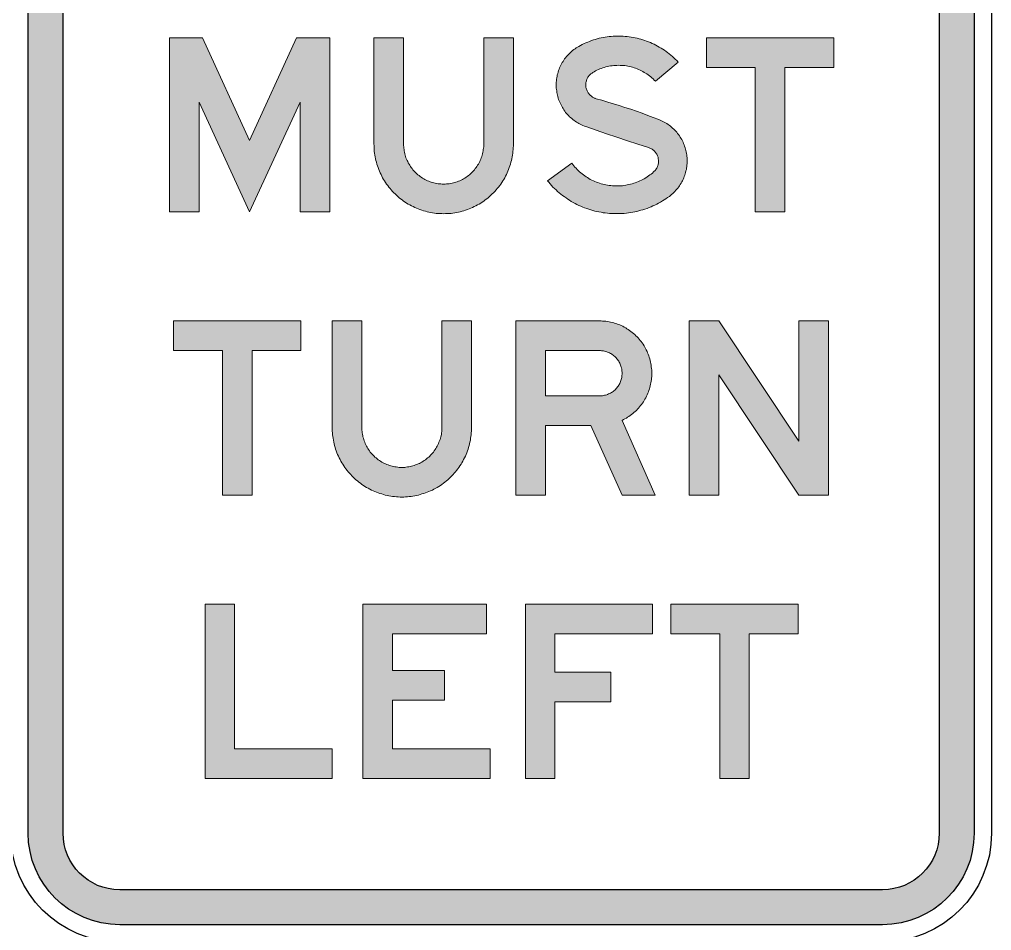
# Model space of a CAD drawing. Extents: x 0 to 420, y 0 to 297.
# Drawn here: x 142.1 to 186.7, y 150.47 to 192.28 of the extents above; entities that cross this region are included whole.
import ezdxf

# ---------------------------------------------------------------- set-up
doc = ezdxf.new("R2010")
doc.units = 0
doc.layers.add('L25', color=1, linetype='CONTINUOUS')
doc.layers.add('L35', color=3, linetype='CONTINUOUS')

msp = doc.modelspace()

# ---------------------------------------------------------------- hatches: boundary and pattern name
at = {"layer": 'L25'}
h = msp.add_hatch(color=256, dxfattribs=at)
edge = h.paths.add_edge_path(flags=16)
edge.add_line((144.097897, 154.943323), (144.097897, 219.943323))
edge.add_arc((146.697897, 219.943323), 2.6, 90, 180, ccw=False)
edge.add_line((146.697897, 222.543323), (181.697897, 222.543323))
edge.add_arc((181.697897, 219.943323), 2.6, 0, 90, ccw=False)
edge.add_line((184.297897, 219.943323), (184.297897, 154.943323))
edge.add_arc((181.697897, 154.943323), 2.6, -90, 0, ccw=False)
edge.add_line((181.697897, 152.343323), (146.697897, 152.343323))
edge.add_arc((146.697897, 154.943323), 2.6, 180, 270, ccw=False)
edge = h.paths.add_edge_path()
edge.add_line((142.497897, 154.943323), (142.497897, 219.943323))
edge.add_arc((146.697897, 219.943323), 4.2, 90, 180, ccw=False)
edge.add_line((146.697897, 224.143323), (181.697897, 224.143323))
edge.add_arc((181.697897, 219.943323), 4.2, 0, 90, ccw=False)
edge.add_line((185.897897, 219.943323), (185.897897, 154.943323))
edge.add_arc((181.697897, 154.943323), 4.2, -90, 0, ccw=False)
edge.add_line((181.697897, 150.743323), (146.697897, 150.743323))
edge.add_arc((146.697897, 154.943323), 4.2, 180, 270, ccw=False)
h = msp.add_hatch(color=256, dxfattribs=at)
h.paths.add_polyline_path([(148.977955, 191.445991), (150.497402, 191.445991), (152.658527, 186.724205), (154.813599, 191.445991), (156.333046, 191.445991), (156.333046, 183.449222), (154.977045, 183.449222), (154.977045, 188.485794), (152.658527, 183.449222), (150.340009, 188.485794), (150.340009, 183.449222), (148.977955, 183.449222)])
h.paths.add_polyline_path([(173.622049, 191.445991), (179.457693, 191.445991), (179.457693, 190.083937), (177.217871, 190.083937), (177.217871, 183.449222), (175.855818, 183.449222), (175.855818, 190.083937), (173.622049, 190.083937)])
h.paths.add_polyline_path([(158.360993, 191.445991), (158.360993, 186.566812), (158.367046, 186.482062), (158.367046, 186.397312), (158.3731, 186.312562), (158.379153, 186.227812), (158.39126, 186.143062), (158.403368, 186.058312), (158.415475, 185.973562), (158.433635, 185.888811), (158.451796, 185.804061), (158.47601, 185.725365), (158.500225, 185.640615), (158.524439, 185.561919), (158.554707, 185.483222), (158.584975, 185.398472), (158.615243, 185.319776), (158.651564, 185.247133), (158.687886, 185.168436), (158.724207, 185.08974), (158.760528, 185.017097), (158.802903, 184.944454), (158.851332, 184.871811), (158.893707, 184.799168), (158.942136, 184.726526), (158.996618, 184.659936), (159.045046, 184.593347), (159.099528, 184.526758), (159.154011, 184.460168), (159.208493, 184.393579), (159.269028, 184.333043), (159.329564, 184.272508), (159.3901, 184.218025), (159.456689, 184.15749), (159.517225, 184.103008), (159.583814, 184.048525), (159.656457, 184.000097), (159.723046, 183.945615), (159.795689, 183.897186), (159.862279, 183.854811), (159.934921, 183.812436), (160.013618, 183.770061), (160.086261, 183.727686), (160.164957, 183.691365), (160.2376, 183.655043), (160.316297, 183.618722), (160.394993, 183.588454), (160.473689, 183.558186), (160.558439, 183.527918), (160.637136, 183.503704), (160.721886, 183.47949), (160.800582, 183.455275), (160.885332, 183.437115), (160.970082, 183.418954), (161.054832, 183.406847), (161.133529, 183.39474), (161.218279, 183.382632), (161.303029, 183.376579), (161.387779, 183.370525), (161.472529, 183.370525), (161.563333, 183.364472), (161.648083, 183.370525), (161.732833, 183.370525), (161.817583, 183.376579), (161.902333, 183.382632), (161.987083, 183.39474), (162.071833, 183.406847), (162.150529, 183.418954), (162.235279, 183.437115), (162.320029, 183.455275), (162.404779, 183.47949), (162.483476, 183.503704), (162.562172, 183.527918), (162.646922, 183.558186), (162.725618, 183.588454), (162.804315, 183.618722), (162.883011, 183.655043), (162.961708, 183.691365), (163.034351, 183.727686), (163.106994, 183.770061), (163.18569, 183.812436), (163.258333, 183.854811), (163.330976, 183.897186), (163.397565, 183.945615), (163.470208, 184.000097), (163.536797, 184.048525), (163.603387, 184.103008), (163.663922, 184.15749), (163.730512, 184.218025), (163.791047, 184.272508), (163.851583, 184.333043), (163.912119, 184.393579), (163.966601, 184.460168), (164.021083, 184.526758), (164.075565, 184.593347), (164.130047, 184.659936), (164.178476, 184.726526), (164.226905, 184.799168), (164.26928, 184.871811), (164.317708, 184.944454), (164.360083, 185.017097), (164.396405, 185.08974), (164.43878, 185.168436), (164.475101, 185.247133), (164.505369, 185.319776), (164.535637, 185.398472), (164.565905, 185.483222), (164.596172, 185.561919), (164.620387, 185.640615), (164.644601, 185.725365), (164.668815, 185.804061), (164.686976, 185.888811), (164.705137, 185.973562), (164.717244, 186.058312), (164.729351, 186.143062), (164.741458, 186.227812), (164.747512, 186.312562), (164.753565, 186.397312), (164.759619, 186.482062), (164.759619, 186.566812), (164.759619, 191.445991), (163.397565, 191.445991), (163.397565, 186.566812), (163.397565, 186.500222), (163.397565, 186.439687), (163.391511, 186.373097), (163.379404, 186.312562), (163.373351, 186.245972), (163.361244, 186.185437), (163.343083, 186.118847), (163.330976, 186.058312), (163.306761, 185.997776), (163.288601, 185.93724), (163.264386, 185.876704), (163.240172, 185.816169), (163.215958, 185.761686), (163.18569, 185.701151), (163.155422, 185.646669), (163.119101, 185.592186), (163.082779, 185.537704), (163.046458, 185.483222), (163.010136, 185.434794), (162.967761, 185.386365), (162.925386, 185.337936), (162.883011, 185.289508), (162.840636, 185.241079), (162.792208, 185.198704), (162.743779, 185.156329), (162.695351, 185.113954), (162.640868, 185.077633), (162.586386, 185.041311), (162.531904, 185.00499), (162.477422, 184.974722), (162.42294, 184.944454), (162.368458, 184.914186), (162.307922, 184.883918), (162.247386, 184.859704), (162.186851, 184.83549), (162.126315, 184.817329), (162.065779, 184.799168), (162.005243, 184.781008), (161.944708, 184.768901), (161.878118, 184.756793), (161.817583, 184.744686), (161.750993, 184.738633), (161.690458, 184.732579), (161.623868, 184.726526), (161.563333, 184.726526), (161.496743, 184.726526), (161.430154, 184.732579), (161.369618, 184.738633), (161.303029, 184.744686), (161.242493, 184.756793), (161.175904, 184.768901), (161.115368, 184.781008), (161.054832, 184.799168), (160.994297, 184.817329), (160.933761, 184.83549), (160.873225, 184.859704), (160.81269, 184.883918), (160.752154, 184.914186), (160.697672, 184.944454), (160.643189, 184.974722), (160.588707, 185.00499), (160.534225, 185.041311), (160.479743, 185.077633), (160.431314, 185.113954), (160.376832, 185.156329), (160.328404, 185.198704), (160.286029, 185.241079), (160.2376, 185.289508), (160.195225, 185.337936), (160.15285, 185.386365), (160.110475, 185.434794), (160.074154, 185.483222), (160.037832, 185.537704), (160.001511, 185.592186), (159.971243, 185.646669), (159.934921, 185.701151), (159.910707, 185.761686), (159.880439, 185.816169), (159.856225, 185.876704), (159.832011, 185.93724), (159.81385, 185.997776), (159.795689, 186.058312), (159.777529, 186.118847), (159.759368, 186.185437), (159.747261, 186.245972), (159.741207, 186.312562), (159.7291, 186.373097), (159.7291, 186.439687), (159.723046, 186.500222), (159.723046, 186.566812), (159.723046, 191.445991)])
h.paths.add_polyline_path([(168.397816, 189.847848), (168.458352, 189.884169), (168.524941, 189.920491), (168.59153, 189.950759), (168.65812, 189.981027), (168.724709, 190.011294), (168.791298, 190.035509), (168.863941, 190.059723), (168.93053, 190.083937), (169.003173, 190.102098), (169.069763, 190.120259), (169.142406, 190.132366), (169.215048, 190.150527), (169.287691, 190.15658), (169.360334, 190.168687), (169.432977, 190.174741), (169.50562, 190.174741), (169.578263, 190.180795), (169.650906, 190.174741), (169.723549, 190.174741), (169.796191, 190.168687), (169.868834, 190.162634), (169.941477, 190.150527), (170.01412, 190.13842), (170.086763, 190.126312), (170.159406, 190.108152), (170.225995, 190.089991), (170.298638, 190.065777), (170.365227, 190.041562), (170.43787, 190.017348), (170.504459, 189.98708), (170.571049, 189.956812), (170.637638, 189.926544), (170.698174, 189.890223), (170.764763, 189.853902), (170.825299, 189.81758), (170.885834, 189.781259), (170.94637, 189.738884), (171.006906, 189.690455), (171.061388, 189.64808), (171.11587, 189.599652), (171.170352, 189.551223), (171.224835, 189.496741), (171.273263, 189.448312), (172.314478, 190.32608), (172.253942, 190.39267), (172.187353, 190.459259), (172.120763, 190.519795), (172.054174, 190.586384), (171.981531, 190.64692), (171.908888, 190.701402), (171.836245, 190.761937), (171.763602, 190.81642), (171.69096, 190.864848), (171.612263, 190.91933), (171.533567, 190.967759), (171.45487, 191.016188), (171.376174, 191.058563), (171.291424, 191.100938), (171.212727, 191.143313), (171.127977, 191.185688), (171.043227, 191.222009), (170.958477, 191.25833), (170.873727, 191.288598), (170.788977, 191.318866), (170.698174, 191.349134), (170.613424, 191.373348), (170.52262, 191.397563), (170.431817, 191.421777), (170.341013, 191.439938), (170.250209, 191.458098), (170.159406, 191.476259), (170.068602, 191.488366), (169.977799, 191.500473), (169.886995, 191.506527), (169.796191, 191.51258), (169.705388, 191.518634), (169.608531, 191.518634), (169.517727, 191.518634), (169.426923, 191.518634), (169.33612, 191.51258), (169.245316, 191.506527), (169.148459, 191.49442), (169.057656, 191.482313), (168.966852, 191.470205), (168.876048, 191.452045), (168.785245, 191.433884), (168.700495, 191.415723), (168.609691, 191.391509), (168.518888, 191.367295), (168.434138, 191.34308), (168.343334, 191.312813), (168.258584, 191.276491), (168.173834, 191.246223), (168.089084, 191.209902), (168.004334, 191.17358), (167.919584, 191.131205), (167.840887, 191.08883), (167.756137, 191.046455), (167.701655, 191.010134), (167.64112, 190.973813), (167.586637, 190.937491), (167.532155, 190.90117), (167.477673, 190.858795), (167.429244, 190.81642), (167.374762, 190.767991), (167.326334, 190.725616), (167.283959, 190.677187), (167.23553, 190.628759), (167.193155, 190.574277), (167.15078, 190.519795), (167.108405, 190.471366), (167.072084, 190.41083), (167.035762, 190.356348), (166.999441, 190.301866), (166.969173, 190.24133), (166.932851, 190.180795), (166.908637, 190.120259), (166.878369, 190.059723), (166.854155, 189.993134), (166.829941, 189.932598), (166.81178, 189.866009), (166.793619, 189.805473), (166.775459, 189.738884), (166.763351, 189.672294), (166.751244, 189.605705), (166.739137, 189.539116), (166.733084, 189.472527), (166.72703, 189.405937), (166.72703, 189.339348), (166.720976, 189.272759), (166.72703, 189.206169), (166.72703, 189.133526), (166.733084, 189.066937), (166.745191, 189.000348), (166.751244, 188.933759), (166.763351, 188.867169), (166.781512, 188.806634), (166.793619, 188.740044), (166.817834, 188.673455), (166.835994, 188.612919), (166.860209, 188.54633), (166.884423, 188.485794), (166.914691, 188.425258), (166.944959, 188.364723), (166.975227, 188.304187), (167.005494, 188.243651), (167.041816, 188.189169), (167.078137, 188.128633), (167.120512, 188.074151), (167.156834, 188.019669), (167.199209, 187.97124), (167.247637, 187.916758), (167.290012, 187.86833), (167.338441, 187.819901), (167.386869, 187.777526), (167.441352, 187.735151), (167.48978, 187.692776), (167.544262, 187.650401), (167.598744, 187.608026), (167.653227, 187.571705), (167.713762, 187.535383), (167.768245, 187.505115), (167.82878, 187.474848), (167.889316, 187.44458), (167.949852, 187.414312), (168.016441, 187.390098), (168.076977, 187.365883), (168.555209, 187.202437), (169.033441, 187.03899), (169.511673, 186.875544), (169.995959, 186.718151), (170.474192, 186.560758), (170.958477, 186.403365), (170.994799, 186.391258), (171.025067, 186.379151), (171.061388, 186.36099), (171.097709, 186.342829), (171.127977, 186.324669), (171.158245, 186.300454), (171.188513, 186.27624), (171.218781, 186.252026), (171.242995, 186.221758), (171.26721, 186.19149), (171.291424, 186.161222), (171.315638, 186.130954), (171.333799, 186.094633), (171.35196, 186.064365), (171.37012, 186.028044), (171.382227, 185.991722), (171.394335, 185.955401), (171.400388, 185.919079), (171.406442, 185.876704), (171.412495, 185.840383), (171.418549, 185.804061), (171.418549, 185.761686), (171.412495, 185.725365), (171.412495, 185.689044), (171.406442, 185.646669), (171.394335, 185.610347), (171.382227, 185.574026), (171.37012, 185.537704), (171.358013, 185.501383), (171.339852, 185.465061), (171.321692, 185.434794), (171.297477, 185.398472), (171.273263, 185.368204), (171.249049, 185.337936), (171.224835, 185.313722), (171.194567, 185.283454), (171.140085, 185.235026), (171.079549, 185.186597), (171.019013, 185.144222), (170.958477, 185.101847), (170.891888, 185.059472), (170.831352, 185.017097), (170.764763, 184.974722), (170.698174, 184.938401), (170.631584, 184.908133), (170.558942, 184.871811), (170.492352, 184.841543), (170.419709, 184.817329), (170.35312, 184.787061), (170.280477, 184.762847), (170.207834, 184.744686), (170.135191, 184.720472), (170.056495, 184.702311), (169.983852, 184.690204), (169.911209, 184.678097), (169.832513, 184.66599), (169.75987, 184.653883), (169.681173, 184.647829), (169.608531, 184.647829), (169.529834, 184.641776), (169.457191, 184.641776), (169.378495, 184.647829), (169.305852, 184.647829), (169.227156, 184.659936), (169.154513, 184.66599), (169.075816, 184.678097), (169.003173, 184.690204), (168.93053, 184.708365), (168.857888, 184.726526), (168.785245, 184.744686), (168.712602, 184.768901), (168.639959, 184.793115), (168.567316, 184.817329), (168.494673, 184.847597), (168.428084, 184.877865), (168.361495, 184.914186), (168.288852, 184.944454), (168.228316, 184.980776), (168.161727, 185.023151), (168.095137, 185.065526), (168.034602, 185.107901), (167.974066, 185.150276), (167.91353, 185.198704), (167.852995, 185.241079), (167.792459, 185.295561), (167.737977, 185.34399), (167.683495, 185.398472), (167.635066, 185.452954), (167.580584, 185.507436), (167.532155, 185.567972), (167.483727, 185.628508), (167.441352, 185.689044), (166.321441, 184.883918), (166.381976, 184.811276), (166.442512, 184.738633), (166.509101, 184.66599), (166.575691, 184.593347), (166.648334, 184.526758), (166.714923, 184.460168), (166.787566, 184.393579), (166.866262, 184.333043), (166.938905, 184.266454), (167.017602, 184.205918), (167.090244, 184.151436), (167.174994, 184.0909), (167.253691, 184.036418), (167.332387, 183.98799), (167.417137, 183.933508), (167.501887, 183.885079), (167.586637, 183.842704), (167.677441, 183.794275), (167.762191, 183.7519), (167.852995, 183.715579), (167.943798, 183.673204), (168.028548, 183.642936), (168.125405, 183.606615), (168.216209, 183.576347), (168.307012, 183.546079), (168.40387, 183.515811), (168.494673, 183.491597), (168.59153, 183.467382), (168.682334, 183.449222), (168.779191, 183.431061), (168.876048, 183.4129), (168.972905, 183.400793), (169.069763, 183.388686), (169.16662, 183.382632), (169.263477, 183.376579), (169.360334, 183.370525), (169.457191, 183.370525), (169.554048, 183.370525), (169.650906, 183.370525), (169.747763, 183.376579), (169.84462, 183.382632), (169.941477, 183.39474), (170.038334, 183.406847), (170.135191, 183.418954), (170.232049, 183.437115), (170.328906, 183.455275), (170.425763, 183.473436), (170.516567, 183.49765), (170.613424, 183.527918), (170.704227, 183.552132), (170.795031, 183.5824), (170.891888, 183.612668), (170.982692, 183.64899), (171.073495, 183.685311), (171.158245, 183.727686), (171.249049, 183.764007), (171.333799, 183.806382), (171.424602, 183.854811), (171.509352, 183.90324), (171.594102, 183.951668), (171.672799, 184.000097), (171.757549, 184.054579), (171.836245, 184.109061), (171.914942, 184.163543), (171.969424, 184.205918), (172.017853, 184.248293), (172.072335, 184.296722), (172.120763, 184.339097), (172.169192, 184.387525), (172.211567, 184.442008), (172.259995, 184.490436), (172.30237, 184.544918), (172.344745, 184.599401), (172.381067, 184.653883), (172.417388, 184.708365), (172.45371, 184.768901), (172.483978, 184.823383), (172.520299, 184.883918), (172.544513, 184.944454), (172.574781, 185.011043), (172.598996, 185.071579), (172.62321, 185.132115), (172.641371, 185.198704), (172.659531, 185.265294), (172.677692, 185.331883), (172.695853, 185.392419), (172.70796, 185.459008), (172.714013, 185.531651), (172.720067, 185.59824), (172.726121, 185.664829), (172.732174, 185.731419), (172.732174, 185.798008), (172.732174, 185.864597), (172.726121, 185.931186), (172.720067, 186.003829), (172.714013, 186.070419), (172.701906, 186.137008), (172.689799, 186.203597), (172.677692, 186.270187), (172.659531, 186.330722), (172.641371, 186.397312), (172.617156, 186.463901), (172.598996, 186.524437), (172.568728, 186.591026), (172.544513, 186.651562), (172.514246, 186.712097), (172.483978, 186.772633), (172.447656, 186.827115), (172.411335, 186.887651), (172.375013, 186.942133), (172.338692, 186.996615), (172.296317, 187.051097), (172.253942, 187.10558), (172.205513, 187.154008), (172.163138, 187.202437), (172.11471, 187.250865), (172.066281, 187.299294), (172.011799, 187.341669), (171.96337, 187.384044), (171.908888, 187.426419), (171.854406, 187.468794), (171.79387, 187.505115), (171.739388, 187.541437), (171.678852, 187.571705), (171.618317, 187.601973), (171.557781, 187.63224), (171.497245, 187.662508), (171.43671, 187.686723), (171.176406, 187.78358), (170.922156, 187.880437), (170.661852, 187.977294), (170.401549, 188.068098), (170.141245, 188.158901), (169.874888, 188.243651), (169.614584, 188.328401), (169.354281, 188.413151), (169.087923, 188.491848), (168.821566, 188.570544), (168.555209, 188.643187), (168.518888, 188.655294), (168.48862, 188.673455), (168.452298, 188.685562), (168.415977, 188.703723), (168.385709, 188.721883), (168.355441, 188.746098), (168.325173, 188.770312), (168.294905, 188.794526), (168.264637, 188.818741), (168.240423, 188.849009), (168.216209, 188.879276), (168.191995, 188.909544), (168.173834, 188.939812), (168.155673, 188.976134), (168.137512, 189.012455), (168.125405, 189.048776), (168.113298, 189.079044), (168.101191, 189.121419), (168.089084, 189.157741), (168.08303, 189.194062), (168.08303, 189.230384), (168.08303, 189.272759), (168.08303, 189.30908), (168.08303, 189.345401), (168.089084, 189.381723), (168.095137, 189.424098), (168.107245, 189.460419), (168.113298, 189.496741), (168.131459, 189.533062), (168.143566, 189.569384), (168.161727, 189.599652), (168.179887, 189.635973), (168.204102, 189.666241), (168.228316, 189.696509), (168.25253, 189.726777), (168.276745, 189.750991), (168.307012, 189.781259), (168.33728, 189.805473), (168.367548, 189.823634)])
h = msp.add_hatch(color=256, dxfattribs=at)
h.paths.add_polyline_path([(149.171669, 178.448971), (155.007313, 178.448971), (155.007313, 177.086917), (152.767491, 177.086917), (152.767491, 170.446148), (151.411491, 170.446148), (151.411491, 177.086917), (149.171669, 177.086917)])
h.paths.add_polyline_path([(172.829031, 178.448971), (174.185032, 178.448971), (177.85955, 172.928112), (177.85955, 178.448971), (179.221604, 178.448971), (179.221604, 170.446148), (177.85955, 170.446148), (174.185032, 175.967006), (174.185032, 170.446148), (172.829031, 170.446148)])
h.paths.add_polyline_path([(156.448064, 178.448971), (156.448064, 173.569791), (156.448064, 173.485041), (156.448064, 173.394237), (156.454117, 173.309487), (156.466224, 173.224737), (156.472278, 173.139987), (156.484385, 173.061291), (156.502546, 172.976541), (156.514653, 172.891791), (156.538867, 172.807041), (156.557028, 172.728344), (156.581242, 172.643594), (156.605457, 172.564898), (156.635724, 172.480148), (156.665992, 172.401452), (156.69626, 172.322755), (156.732582, 172.244059), (156.768903, 172.165362), (156.805224, 172.092719), (156.847599, 172.014023), (156.889974, 171.94138), (156.932349, 171.868737), (156.980778, 171.796094), (157.023153, 171.729505), (157.077635, 171.656862), (157.126064, 171.590273), (157.180546, 171.523684), (157.235028, 171.463148), (157.295564, 171.396559), (157.350046, 171.336023), (157.410582, 171.275487), (157.471117, 171.214951), (157.537707, 171.160469), (157.604296, 171.105987), (157.670885, 171.051505), (157.737475, 170.997023), (157.804064, 170.948594), (157.876707, 170.900166), (157.94935, 170.851737), (158.021993, 170.809362), (158.094635, 170.766987), (158.167278, 170.730666), (158.245975, 170.688291), (158.318618, 170.651969), (158.397314, 170.621701), (158.47601, 170.58538), (158.56076, 170.555112), (158.639457, 170.530898), (158.718153, 170.506683), (158.802903, 170.482469), (158.8816, 170.458255), (158.96635, 170.440094), (159.0511, 170.421933), (159.13585, 170.409826), (159.2206, 170.397719), (159.30535, 170.385612), (159.3901, 170.379558), (159.47485, 170.373505), (159.5596, 170.367451), (159.64435, 170.367451), (159.7291, 170.367451), (159.81385, 170.373505), (159.8986, 170.379558), (159.98335, 170.385612), (160.0681, 170.397719), (160.15285, 170.409826), (160.2376, 170.421933), (160.316297, 170.440094), (160.401047, 170.458255), (160.485797, 170.482469), (160.564493, 170.506683), (160.649243, 170.530898), (160.72794, 170.555112), (160.806636, 170.58538), (160.885332, 170.621701), (160.964029, 170.651969), (161.042725, 170.688291), (161.115368, 170.730666), (161.194065, 170.766987), (161.266707, 170.809362), (161.33935, 170.851737), (161.411993, 170.900166), (161.478583, 170.948594), (161.551225, 170.997023), (161.617815, 171.051505), (161.684404, 171.105987), (161.750993, 171.160469), (161.811529, 171.214951), (161.872065, 171.275487), (161.9326, 171.336023), (161.993136, 171.396559), (162.047618, 171.463148), (162.102101, 171.523684), (162.156583, 171.590273), (162.211065, 171.656862), (162.259493, 171.729505), (162.307922, 171.796094), (162.356351, 171.868737), (162.398726, 171.94138), (162.441101, 172.014023), (162.477422, 172.092719), (162.519797, 172.165362), (162.556118, 172.244059), (162.586386, 172.322755), (162.622708, 172.401452), (162.652976, 172.480148), (162.67719, 172.564898), (162.701404, 172.643594), (162.725618, 172.728344), (162.749833, 172.807041), (162.767994, 172.891791), (162.786154, 172.976541), (162.798261, 173.061291), (162.810369, 173.139987), (162.822476, 173.224737), (162.828529, 173.309487), (162.834583, 173.394237), (162.840636, 173.485041), (162.840636, 173.569791), (162.840636, 178.448971), (161.478583, 178.448971), (161.478583, 173.569791), (161.478583, 173.503202), (161.478583, 173.436613), (161.472529, 173.376077), (161.460422, 173.309487), (161.454368, 173.248952), (161.442261, 173.182362), (161.4241, 173.121827), (161.411993, 173.061291), (161.393833, 173.000755), (161.369618, 172.94022), (161.345404, 172.879684), (161.32119, 172.819148), (161.296975, 172.758612), (161.266707, 172.70413), (161.23644, 172.649648), (161.200118, 172.595166), (161.16985, 172.540684), (161.127475, 172.486202), (161.091154, 172.431719), (161.048779, 172.383291), (161.006404, 172.334862), (160.964029, 172.286434), (160.921654, 172.244059), (160.873225, 172.201684), (160.824797, 172.159309), (160.776368, 172.116934), (160.721886, 172.080612), (160.673457, 172.044291), (160.618975, 172.007969), (160.564493, 171.971648), (160.503957, 171.94138), (160.449475, 171.911112), (160.388939, 171.886898), (160.334457, 171.862684), (160.273922, 171.838469), (160.213386, 171.820309), (160.146797, 171.796094), (160.086261, 171.783987), (160.025725, 171.765826), (159.959136, 171.753719), (159.8986, 171.747666), (159.832011, 171.735559), (159.771475, 171.729505), (159.704886, 171.729505), (159.64435, 171.729505), (159.577761, 171.729505), (159.517225, 171.729505), (159.450636, 171.735559), (159.384046, 171.747666), (159.323511, 171.753719), (159.262975, 171.765826), (159.196386, 171.783987), (159.13585, 171.796094), (159.075314, 171.820309), (159.014778, 171.838469), (158.954243, 171.862684), (158.893707, 171.886898), (158.839225, 171.911112), (158.778689, 171.94138), (158.724207, 171.971648), (158.669725, 172.007969), (158.615243, 172.044291), (158.56076, 172.080612), (158.512332, 172.116934), (158.45785, 172.159309), (158.409421, 172.201684), (158.367046, 172.244059), (158.318618, 172.286434), (158.276243, 172.334862), (158.233868, 172.383291), (158.191493, 172.431719), (158.155171, 172.486202), (158.11885, 172.540684), (158.082528, 172.595166), (158.05226, 172.649648), (158.021993, 172.70413), (157.991725, 172.758612), (157.961457, 172.819148), (157.937243, 172.879684), (157.913028, 172.94022), (157.894868, 173.000755), (157.876707, 173.061291), (157.858546, 173.121827), (157.846439, 173.182362), (157.834332, 173.248952), (157.822225, 173.309487), (157.816171, 173.376077), (157.810117, 173.436613), (157.804064, 173.503202), (157.804064, 173.569791), (157.804064, 178.448971)])
h.paths.add_polyline_path([(168.706548, 175.004488), (166.230637, 175.004488), (166.230637, 177.086917), (168.706548, 177.086917), (168.754977, 177.086917), (168.803405, 177.080863), (168.851834, 177.07481), (168.900263, 177.068756), (168.942638, 177.062703), (168.991066, 177.050595), (169.039495, 177.032435), (169.08187, 177.020328), (169.130298, 177.002167), (169.172673, 176.977953), (169.215048, 176.959792), (169.257423, 176.935578), (169.293745, 176.90531), (169.33612, 176.881095), (169.372441, 176.850827), (169.408763, 176.814506), (169.445084, 176.784238), (169.475352, 176.747917), (169.50562, 176.711595), (169.535888, 176.675274), (169.566156, 176.638952), (169.59037, 176.596577), (169.614584, 176.554202), (169.638798, 176.511827), (169.656959, 176.469452), (169.67512, 176.421024), (169.693281, 176.378649), (169.705388, 176.33022), (169.717495, 176.287845), (169.729602, 176.239417), (169.735656, 176.190988), (169.741709, 176.142559), (169.747763, 176.094131), (169.747763, 176.045702), (169.747763, 175.997274), (169.741709, 175.948845), (169.735656, 175.900417), (169.729602, 175.858042), (169.717495, 175.809613), (169.705388, 175.761184), (169.693281, 175.718809), (169.67512, 175.670381), (169.656959, 175.628006), (169.638798, 175.579577), (169.614584, 175.537202), (169.59037, 175.500881), (169.566156, 175.458506), (169.535888, 175.416131), (169.50562, 175.379809), (169.475352, 175.343488), (169.445084, 175.307166), (169.408763, 175.276899), (169.372441, 175.246631), (169.33612, 175.216363), (169.293745, 175.186095), (169.257423, 175.161881), (169.215048, 175.137666), (169.172673, 175.113452), (169.130298, 175.095291), (169.08187, 175.077131), (169.039495, 175.05897), (168.991066, 175.046863), (168.942638, 175.034756), (168.900263, 175.022649), (168.851834, 175.016595), (168.803405, 175.010541), (168.754977, 175.010541)], flags=16)
h.paths.add_polyline_path([(169.747763, 173.884577), (171.26721, 170.446148), (169.747763, 170.446148), (168.307012, 173.648488), (166.230637, 173.648488), (166.230637, 170.446148), (164.868583, 170.446148), (164.868583, 178.448971), (168.706548, 178.448971), (168.779191, 178.448971), (168.851834, 178.442917), (168.93053, 178.436864), (169.003173, 178.43081), (169.075816, 178.418703), (169.148459, 178.406596), (169.221102, 178.394489), (169.293745, 178.376328), (169.366388, 178.358167), (169.432977, 178.333953), (169.50562, 178.315792), (169.572209, 178.285524), (169.644852, 178.26131), (169.711441, 178.231042), (169.778031, 178.200774), (169.84462, 178.164453), (169.911209, 178.128131), (169.971745, 178.09181), (170.032281, 178.049435), (170.092816, 178.00706), (170.153352, 177.964685), (170.213888, 177.92231), (170.26837, 177.873881), (170.328906, 177.825453), (170.377334, 177.770971), (170.431817, 177.722542), (170.480245, 177.66806), (170.534727, 177.613578), (170.577102, 177.553042), (170.625531, 177.49856), (170.667906, 177.438024), (170.710281, 177.377488), (170.752656, 177.310899), (170.788977, 177.250363), (170.825299, 177.183774), (170.855567, 177.117185), (170.891888, 177.050595), (170.916102, 176.984006), (170.94637, 176.917417), (170.970584, 176.844774), (170.994799, 176.778185), (171.019013, 176.705542), (171.037174, 176.632899), (171.049281, 176.560256), (171.067442, 176.487613), (171.079549, 176.41497), (171.085602, 176.342327), (171.097709, 176.269685), (171.103763, 176.197042), (171.103763, 176.118345), (171.103763, 176.045702), (171.103763, 175.973059), (171.103763, 175.900417), (171.097709, 175.827774), (171.091656, 175.755131), (171.079549, 175.682488), (171.067442, 175.609845), (171.055334, 175.543256), (171.037174, 175.470613), (171.019013, 175.39797), (171.000852, 175.331381), (170.976638, 175.258738), (170.952424, 175.192149), (170.922156, 175.125559), (170.891888, 175.05897), (170.86162, 174.992381), (170.831352, 174.925791), (170.795031, 174.865256), (170.758709, 174.798666), (170.722388, 174.738131), (170.680013, 174.677595), (170.637638, 174.617059), (170.595263, 174.562577), (170.546834, 174.502041), (170.498406, 174.447559), (170.449977, 174.399131), (170.401549, 174.344648), (170.347066, 174.29622), (170.292584, 174.247791), (170.238102, 174.199363), (170.177566, 174.150934), (170.123084, 174.108559), (170.062549, 174.066184), (170.002013, 174.029863), (169.941477, 173.987488), (169.874888, 173.951166), (169.814352, 173.920898)])
h = msp.add_hatch(color=256, dxfattribs=at)
h.paths.add_polyline_path([(171.987585, 165.445897), (177.823229, 165.445897), (177.823229, 164.089896), (175.583407, 164.089896), (175.583407, 157.449127), (174.227407, 157.449127), (174.227407, 164.089896), (171.987585, 164.089896)])
h.paths.add_polyline_path([(165.310494, 165.445897), (171.146138, 165.445897), (171.146138, 164.089896), (166.666494, 164.089896), (166.666494, 162.328307), (169.227156, 162.328307), (169.227156, 160.966253), (166.666494, 160.966253), (166.666494, 157.449127), (165.310494, 157.449127)])
h.paths.add_polyline_path([(157.852492, 165.445897), (163.52469, 165.445897), (163.52469, 164.089896), (159.208493, 164.089896), (159.208493, 162.407003), (161.605708, 162.407003), (161.605708, 161.051003), (159.208493, 161.051003), (159.208493, 158.811181), (163.688137, 158.811181), (163.688137, 157.449127), (157.852492, 157.449127)])
h.paths.add_polyline_path([(150.61242, 165.445897), (151.96842, 165.445897), (151.96842, 158.811181), (156.448064, 158.811181), (156.448064, 157.449127), (150.61242, 157.449127)])

# ---------------------------------------------------------------- linework, layer by layer
for points in [[(142.497897, 154.943323), (142.497897, 219.943323, -0.414213562), (146.697897, 224.143323), (181.697897, 224.143323, -0.414213562), (185.897897, 219.943323), (185.897897, 154.943323, -0.414213562), (181.697897, 150.743323), (146.697897, 150.743323, -0.414213562)], [(144.097897, 154.943323), (144.097897, 219.943323, -0.414213562), (146.697897, 222.543323), (181.697897, 222.543323, -0.414213562), (184.297897, 219.943323), (184.297897, 154.943323, -0.414213562), (181.697897, 152.343323), (146.697897, 152.343323, -0.414213562)]]:
    msp.add_lwpolyline(points, format="xyb", close=True, dxfattribs=at)
at = {"layer": 'L25', "lineweight": 0}
for points in [[(148.977955, 191.445991), (150.497402, 191.445991), (152.658527, 186.724205), (154.813599, 191.445991), (156.333046, 191.445991), (156.333046, 183.449222), (154.977045, 183.449222), (154.977045, 188.485794), (152.658527, 183.449222), (150.340009, 188.485794), (150.340009, 183.449222), (148.977955, 183.449222), (148.977955, 191.445991)], [(158.360993, 191.445991), (158.360993, 186.566812), (158.367046, 186.482062), (158.367046, 186.397312), (158.3731, 186.312562), (158.379153, 186.227812), (158.39126, 186.143062), (158.403368, 186.058312), (158.415475, 185.973562), (158.433635, 185.888811), (158.451796, 185.804061), (158.47601, 185.725365), (158.500225, 185.640615), (158.524439, 185.561919), (158.554707, 185.483222), (158.584975, 185.398472), (158.615243, 185.319776), (158.651564, 185.247133), (158.687886, 185.168436), (158.724207, 185.08974), (158.760528, 185.017097), (158.802903, 184.944454), (158.851332, 184.871811), (158.893707, 184.799168), (158.942136, 184.726526), (158.996618, 184.659936), (159.045046, 184.593347), (159.099528, 184.526758), (159.154011, 184.460168), (159.208493, 184.393579), (159.269028, 184.333043), (159.329564, 184.272508), (159.3901, 184.218025), (159.456689, 184.15749), (159.517225, 184.103008), (159.583814, 184.048525), (159.656457, 184.000097), (159.723046, 183.945615), (159.795689, 183.897186), (159.862279, 183.854811), (159.934921, 183.812436), (160.013618, 183.770061), (160.086261, 183.727686), (160.164957, 183.691365), (160.2376, 183.655043), (160.316297, 183.618722), (160.394993, 183.588454), (160.473689, 183.558186), (160.558439, 183.527918), (160.637136, 183.503704), (160.721886, 183.47949), (160.800582, 183.455275), (160.885332, 183.437115), (160.970082, 183.418954), (161.054832, 183.406847), (161.133529, 183.39474), (161.218279, 183.382632), (161.303029, 183.376579), (161.387779, 183.370525), (161.472529, 183.370525), (161.563333, 183.364472), (161.648083, 183.370525), (161.732833, 183.370525), (161.817583, 183.376579), (161.902333, 183.382632), (161.987083, 183.39474), (162.071833, 183.406847), (162.150529, 183.418954), (162.235279, 183.437115), (162.320029, 183.455275), (162.404779, 183.47949), (162.483476, 183.503704), (162.562172, 183.527918), (162.646922, 183.558186), (162.725618, 183.588454), (162.804315, 183.618722), (162.883011, 183.655043), (162.961708, 183.691365), (163.034351, 183.727686), (163.106994, 183.770061), (163.18569, 183.812436), (163.258333, 183.854811), (163.330976, 183.897186), (163.397565, 183.945615), (163.470208, 184.000097), (163.536797, 184.048525), (163.603387, 184.103008), (163.663922, 184.15749), (163.730512, 184.218025), (163.791047, 184.272508), (163.851583, 184.333043), (163.912119, 184.393579), (163.966601, 184.460168), (164.021083, 184.526758), (164.075565, 184.593347), (164.130047, 184.659936), (164.178476, 184.726526), (164.226905, 184.799168), (164.26928, 184.871811), (164.317708, 184.944454), (164.360083, 185.017097), (164.396405, 185.08974), (164.43878, 185.168436), (164.475101, 185.247133), (164.505369, 185.319776), (164.535637, 185.398472), (164.565905, 185.483222), (164.596172, 185.561919), (164.620387, 185.640615), (164.644601, 185.725365), (164.668815, 185.804061), (164.686976, 185.888811), (164.705137, 185.973562), (164.717244, 186.058312), (164.729351, 186.143062), (164.741458, 186.227812), (164.747512, 186.312562), (164.753565, 186.397312), (164.759619, 186.482062), (164.759619, 186.566812), (164.759619, 191.445991), (163.397565, 191.445991), (163.397565, 186.566812), (163.397565, 186.500222), (163.397565, 186.439687), (163.391511, 186.373097), (163.379404, 186.312562), (163.373351, 186.245972), (163.361244, 186.185437), (163.343083, 186.118847), (163.330976, 186.058312), (163.306761, 185.997776), (163.288601, 185.93724), (163.264386, 185.876704), (163.240172, 185.816169), (163.215958, 185.761686), (163.18569, 185.701151), (163.155422, 185.646669), (163.119101, 185.592186), (163.082779, 185.537704), (163.046458, 185.483222), (163.010136, 185.434794), (162.967761, 185.386365), (162.925386, 185.337936), (162.883011, 185.289508), (162.840636, 185.241079), (162.792208, 185.198704), (162.743779, 185.156329), (162.695351, 185.113954), (162.640868, 185.077633), (162.586386, 185.041311), (162.531904, 185.00499), (162.477422, 184.974722), (162.42294, 184.944454), (162.368458, 184.914186), (162.307922, 184.883918), (162.247386, 184.859704), (162.186851, 184.83549), (162.126315, 184.817329), (162.065779, 184.799168), (162.005243, 184.781008), (161.944708, 184.768901), (161.878118, 184.756793), (161.817583, 184.744686), (161.750993, 184.738633), (161.690458, 184.732579), (161.623868, 184.726526), (161.563333, 184.726526), (161.496743, 184.726526), (161.430154, 184.732579), (161.369618, 184.738633), (161.303029, 184.744686), (161.242493, 184.756793), (161.175904, 184.768901), (161.115368, 184.781008), (161.054832, 184.799168), (160.994297, 184.817329), (160.933761, 184.83549), (160.873225, 184.859704), (160.81269, 184.883918), (160.752154, 184.914186), (160.697672, 184.944454), (160.643189, 184.974722), (160.588707, 185.00499), (160.534225, 185.041311), (160.479743, 185.077633), (160.431314, 185.113954), (160.376832, 185.156329), (160.328404, 185.198704), (160.286029, 185.241079), (160.2376, 185.289508), (160.195225, 185.337936), (160.15285, 185.386365), (160.110475, 185.434794), (160.074154, 185.483222), (160.037832, 185.537704), (160.001511, 185.592186), (159.971243, 185.646669), (159.934921, 185.701151), (159.910707, 185.761686), (159.880439, 185.816169), (159.856225, 185.876704), (159.832011, 185.93724), (159.81385, 185.997776), (159.795689, 186.058312), (159.777529, 186.118847), (159.759368, 186.185437), (159.747261, 186.245972), (159.741207, 186.312562), (159.7291, 186.373097), (159.7291, 186.439687), (159.723046, 186.500222), (159.723046, 186.566812), (159.723046, 191.445991)], [(168.397816, 189.847848), (168.458352, 189.884169), (168.524941, 189.920491), (168.59153, 189.950759), (168.65812, 189.981027), (168.724709, 190.011294), (168.791298, 190.035509), (168.863941, 190.059723), (168.93053, 190.083937), (169.003173, 190.102098), (169.069763, 190.120259), (169.142406, 190.132366), (169.215048, 190.150527), (169.287691, 190.15658), (169.360334, 190.168687), (169.432977, 190.174741), (169.50562, 190.174741), (169.578263, 190.180795), (169.650906, 190.174741), (169.723549, 190.174741), (169.796191, 190.168687), (169.868834, 190.162634), (169.941477, 190.150527), (170.01412, 190.13842), (170.086763, 190.126312), (170.159406, 190.108152), (170.225995, 190.089991), (170.298638, 190.065777), (170.365227, 190.041562), (170.43787, 190.017348), (170.504459, 189.98708), (170.571049, 189.956812), (170.637638, 189.926544), (170.698174, 189.890223), (170.764763, 189.853902), (170.825299, 189.81758), (170.885834, 189.781259), (170.94637, 189.738884), (171.006906, 189.690455), (171.061388, 189.64808), (171.11587, 189.599652), (171.170352, 189.551223), (171.224835, 189.496741), (171.273263, 189.448312), (172.314478, 190.32608), (172.253942, 190.39267), (172.187353, 190.459259), (172.120763, 190.519795), (172.054174, 190.586384), (171.981531, 190.64692), (171.908888, 190.701402), (171.836245, 190.761937), (171.763602, 190.81642), (171.69096, 190.864848), (171.612263, 190.91933), (171.533567, 190.967759), (171.45487, 191.016188), (171.376174, 191.058563), (171.291424, 191.100938), (171.212727, 191.143313), (171.127977, 191.185688), (171.043227, 191.222009), (170.958477, 191.25833), (170.873727, 191.288598), (170.788977, 191.318866), (170.698174, 191.349134), (170.613424, 191.373348), (170.52262, 191.397563), (170.431817, 191.421777), (170.341013, 191.439938), (170.250209, 191.458098), (170.159406, 191.476259), (170.068602, 191.488366), (169.977799, 191.500473), (169.886995, 191.506527), (169.796191, 191.51258), (169.705388, 191.518634), (169.608531, 191.518634), (169.517727, 191.518634), (169.426923, 191.518634), (169.33612, 191.51258), (169.245316, 191.506527), (169.148459, 191.49442), (169.057656, 191.482313), (168.966852, 191.470205), (168.876048, 191.452045), (168.785245, 191.433884), (168.700495, 191.415723), (168.609691, 191.391509), (168.518888, 191.367295), (168.434138, 191.34308), (168.343334, 191.312813), (168.258584, 191.276491), (168.173834, 191.246223), (168.089084, 191.209902), (168.004334, 191.17358), (167.919584, 191.131205), (167.840887, 191.08883), (167.756137, 191.046455), (167.701655, 191.010134), (167.64112, 190.973813), (167.586637, 190.937491), (167.532155, 190.90117), (167.477673, 190.858795), (167.429244, 190.81642), (167.374762, 190.767991), (167.326334, 190.725616), (167.283959, 190.677187), (167.23553, 190.628759), (167.193155, 190.574277), (167.15078, 190.519795), (167.108405, 190.471366), (167.072084, 190.41083), (167.035762, 190.356348), (166.999441, 190.301866), (166.969173, 190.24133), (166.932851, 190.180795), (166.908637, 190.120259), (166.878369, 190.059723), (166.854155, 189.993134), (166.829941, 189.932598), (166.81178, 189.866009), (166.793619, 189.805473), (166.775459, 189.738884), (166.763351, 189.672294), (166.751244, 189.605705), (166.739137, 189.539116), (166.733084, 189.472527), (166.72703, 189.405937), (166.72703, 189.339348), (166.720976, 189.272759), (166.72703, 189.206169), (166.72703, 189.133526), (166.733084, 189.066937), (166.745191, 189.000348), (166.751244, 188.933759), (166.763351, 188.867169), (166.781512, 188.806634), (166.793619, 188.740044), (166.817834, 188.673455), (166.835994, 188.612919), (166.860209, 188.54633), (166.884423, 188.485794), (166.914691, 188.425258), (166.944959, 188.364723), (166.975227, 188.304187), (167.005494, 188.243651), (167.041816, 188.189169), (167.078137, 188.128633), (167.120512, 188.074151), (167.156834, 188.019669), (167.199209, 187.97124), (167.247637, 187.916758), (167.290012, 187.86833), (167.338441, 187.819901), (167.386869, 187.777526), (167.441352, 187.735151), (167.48978, 187.692776), (167.544262, 187.650401), (167.598744, 187.608026), (167.653227, 187.571705), (167.713762, 187.535383), (167.768245, 187.505115), (167.82878, 187.474848), (167.889316, 187.44458), (167.949852, 187.414312), (168.016441, 187.390098), (168.076977, 187.365883), (168.555209, 187.202437), (169.033441, 187.03899), (169.511673, 186.875544), (169.995959, 186.718151), (170.474192, 186.560758), (170.958477, 186.403365), (170.994799, 186.391258), (171.025067, 186.379151), (171.061388, 186.36099), (171.097709, 186.342829), (171.127977, 186.324669), (171.158245, 186.300454), (171.188513, 186.27624), (171.218781, 186.252026), (171.242995, 186.221758), (171.26721, 186.19149), (171.291424, 186.161222), (171.315638, 186.130954), (171.333799, 186.094633), (171.35196, 186.064365), (171.37012, 186.028044), (171.382227, 185.991722), (171.394335, 185.955401), (171.400388, 185.919079), (171.406442, 185.876704), (171.412495, 185.840383), (171.418549, 185.804061), (171.418549, 185.761686), (171.412495, 185.725365), (171.412495, 185.689044), (171.406442, 185.646669), (171.394335, 185.610347), (171.382227, 185.574026), (171.37012, 185.537704), (171.358013, 185.501383), (171.339852, 185.465061), (171.321692, 185.434794), (171.297477, 185.398472), (171.273263, 185.368204), (171.249049, 185.337936), (171.224835, 185.313722), (171.194567, 185.283454), (171.140085, 185.235026), (171.079549, 185.186597), (171.019013, 185.144222), (170.958477, 185.101847), (170.891888, 185.059472), (170.831352, 185.017097), (170.764763, 184.974722), (170.698174, 184.938401), (170.631584, 184.908133), (170.558942, 184.871811), (170.492352, 184.841543), (170.419709, 184.817329), (170.35312, 184.787061), (170.280477, 184.762847), (170.207834, 184.744686), (170.135191, 184.720472), (170.056495, 184.702311), (169.983852, 184.690204), (169.911209, 184.678097), (169.832513, 184.66599), (169.75987, 184.653883), (169.681173, 184.647829), (169.608531, 184.647829), (169.529834, 184.641776), (169.457191, 184.641776), (169.378495, 184.647829), (169.305852, 184.647829), (169.227156, 184.659936), (169.154513, 184.66599), (169.075816, 184.678097), (169.003173, 184.690204), (168.93053, 184.708365), (168.857888, 184.726526), (168.785245, 184.744686), (168.712602, 184.768901), (168.639959, 184.793115), (168.567316, 184.817329), (168.494673, 184.847597), (168.428084, 184.877865), (168.361495, 184.914186), (168.288852, 184.944454), (168.228316, 184.980776), (168.161727, 185.023151), (168.095137, 185.065526), (168.034602, 185.107901), (167.974066, 185.150276), (167.91353, 185.198704), (167.852995, 185.241079), (167.792459, 185.295561), (167.737977, 185.34399), (167.683495, 185.398472), (167.635066, 185.452954), (167.580584, 185.507436), (167.532155, 185.567972), (167.483727, 185.628508), (167.441352, 185.689044), (166.321441, 184.883918), (166.381976, 184.811276), (166.442512, 184.738633), (166.509101, 184.66599), (166.575691, 184.593347), (166.648334, 184.526758), (166.714923, 184.460168), (166.787566, 184.393579), (166.866262, 184.333043), (166.938905, 184.266454), (167.017602, 184.205918), (167.090244, 184.151436), (167.174994, 184.0909), (167.253691, 184.036418), (167.332387, 183.98799), (167.417137, 183.933508), (167.501887, 183.885079), (167.586637, 183.842704), (167.677441, 183.794275), (167.762191, 183.7519), (167.852995, 183.715579), (167.943798, 183.673204), (168.028548, 183.642936), (168.125405, 183.606615), (168.216209, 183.576347), (168.307012, 183.546079), (168.40387, 183.515811), (168.494673, 183.491597), (168.59153, 183.467382), (168.682334, 183.449222), (168.779191, 183.431061), (168.876048, 183.4129), (168.972905, 183.400793), (169.069763, 183.388686), (169.16662, 183.382632), (169.263477, 183.376579), (169.360334, 183.370525), (169.457191, 183.370525), (169.554048, 183.370525), (169.650906, 183.370525), (169.747763, 183.376579), (169.84462, 183.382632), (169.941477, 183.39474), (170.038334, 183.406847), (170.135191, 183.418954), (170.232049, 183.437115), (170.328906, 183.455275), (170.425763, 183.473436), (170.516567, 183.49765), (170.613424, 183.527918), (170.704227, 183.552132), (170.795031, 183.5824), (170.891888, 183.612668), (170.982692, 183.64899), (171.073495, 183.685311), (171.158245, 183.727686), (171.249049, 183.764007), (171.333799, 183.806382), (171.424602, 183.854811), (171.509352, 183.90324), (171.594102, 183.951668), (171.672799, 184.000097), (171.757549, 184.054579), (171.836245, 184.109061), (171.914942, 184.163543), (171.969424, 184.205918), (172.017853, 184.248293), (172.072335, 184.296722), (172.120763, 184.339097), (172.169192, 184.387525), (172.211567, 184.442008), (172.259995, 184.490436), (172.30237, 184.544918), (172.344745, 184.599401), (172.381067, 184.653883), (172.417388, 184.708365), (172.45371, 184.768901), (172.483978, 184.823383), (172.520299, 184.883918), (172.544513, 184.944454), (172.574781, 185.011043), (172.598996, 185.071579), (172.62321, 185.132115), (172.641371, 185.198704), (172.659531, 185.265294), (172.677692, 185.331883), (172.695853, 185.392419), (172.70796, 185.459008), (172.714013, 185.531651), (172.720067, 185.59824), (172.726121, 185.664829), (172.732174, 185.731419), (172.732174, 185.798008), (172.732174, 185.864597), (172.726121, 185.931186), (172.720067, 186.003829), (172.714013, 186.070419), (172.701906, 186.137008), (172.689799, 186.203597), (172.677692, 186.270187), (172.659531, 186.330722), (172.641371, 186.397312), (172.617156, 186.463901), (172.598996, 186.524437), (172.568728, 186.591026), (172.544513, 186.651562), (172.514246, 186.712097), (172.483978, 186.772633), (172.447656, 186.827115), (172.411335, 186.887651), (172.375013, 186.942133), (172.338692, 186.996615), (172.296317, 187.051097), (172.253942, 187.10558), (172.205513, 187.154008), (172.163138, 187.202437), (172.11471, 187.250865), (172.066281, 187.299294), (172.011799, 187.341669), (171.96337, 187.384044), (171.908888, 187.426419), (171.854406, 187.468794), (171.79387, 187.505115), (171.739388, 187.541437), (171.678852, 187.571705), (171.618317, 187.601973), (171.557781, 187.63224), (171.497245, 187.662508), (171.43671, 187.686723), (171.176406, 187.78358), (170.922156, 187.880437), (170.661852, 187.977294), (170.401549, 188.068098), (170.141245, 188.158901), (169.874888, 188.243651), (169.614584, 188.328401), (169.354281, 188.413151), (169.087923, 188.491848), (168.821566, 188.570544), (168.555209, 188.643187), (168.518888, 188.655294), (168.48862, 188.673455), (168.452298, 188.685562), (168.415977, 188.703723), (168.385709, 188.721883), (168.355441, 188.746098), (168.325173, 188.770312), (168.294905, 188.794526), (168.264637, 188.818741), (168.240423, 188.849009), (168.216209, 188.879276), (168.191995, 188.909544), (168.173834, 188.939812), (168.155673, 188.976134), (168.137512, 189.012455), (168.125405, 189.048776), (168.113298, 189.079044), (168.101191, 189.121419), (168.089084, 189.157741), (168.08303, 189.194062), (168.08303, 189.230384), (168.08303, 189.272759), (168.08303, 189.30908), (168.08303, 189.345401), (168.089084, 189.381723), (168.095137, 189.424098), (168.107245, 189.460419), (168.113298, 189.496741), (168.131459, 189.533062), (168.143566, 189.569384), (168.161727, 189.599652), (168.179887, 189.635973), (168.204102, 189.666241), (168.228316, 189.696509), (168.25253, 189.726777), (168.276745, 189.750991), (168.307012, 189.781259), (168.33728, 189.805473), (168.367548, 189.823634)], [(173.622049, 191.445991), (179.457693, 191.445991), (179.457693, 190.083937), (177.217871, 190.083937), (177.217871, 183.449222), (175.855818, 183.449222), (175.855818, 190.083937), (173.622049, 190.083937), (173.622049, 191.445991)], [(149.171669, 178.448971), (155.007313, 178.448971), (155.007313, 177.086917), (152.767491, 177.086917), (152.767491, 170.446148), (151.411491, 170.446148), (151.411491, 177.086917), (149.171669, 177.086917), (149.171669, 178.448971)], [(156.448064, 178.448971), (156.448064, 173.569791), (156.448064, 173.485041), (156.448064, 173.394237), (156.454117, 173.309487), (156.466224, 173.224737), (156.472278, 173.139987), (156.484385, 173.061291), (156.502546, 172.976541), (156.514653, 172.891791), (156.538867, 172.807041), (156.557028, 172.728344), (156.581242, 172.643594), (156.605457, 172.564898), (156.635724, 172.480148), (156.665992, 172.401452), (156.69626, 172.322755), (156.732582, 172.244059), (156.768903, 172.165362), (156.805224, 172.092719), (156.847599, 172.014023), (156.889974, 171.94138), (156.932349, 171.868737), (156.980778, 171.796094), (157.023153, 171.729505), (157.077635, 171.656862), (157.126064, 171.590273), (157.180546, 171.523684), (157.235028, 171.463148), (157.295564, 171.396559), (157.350046, 171.336023), (157.410582, 171.275487), (157.471117, 171.214951), (157.537707, 171.160469), (157.604296, 171.105987), (157.670885, 171.051505), (157.737475, 170.997023), (157.804064, 170.948594), (157.876707, 170.900166), (157.94935, 170.851737), (158.021993, 170.809362), (158.094635, 170.766987), (158.167278, 170.730666), (158.245975, 170.688291), (158.318618, 170.651969), (158.397314, 170.621701), (158.47601, 170.58538), (158.56076, 170.555112), (158.639457, 170.530898), (158.718153, 170.506683), (158.802903, 170.482469), (158.8816, 170.458255), (158.96635, 170.440094), (159.0511, 170.421933), (159.13585, 170.409826), (159.2206, 170.397719), (159.30535, 170.385612), (159.3901, 170.379558), (159.47485, 170.373505), (159.5596, 170.367451), (159.64435, 170.367451), (159.7291, 170.367451), (159.81385, 170.373505), (159.8986, 170.379558), (159.98335, 170.385612), (160.0681, 170.397719), (160.15285, 170.409826), (160.2376, 170.421933), (160.316297, 170.440094), (160.401047, 170.458255), (160.485797, 170.482469), (160.564493, 170.506683), (160.649243, 170.530898), (160.72794, 170.555112), (160.806636, 170.58538), (160.885332, 170.621701), (160.964029, 170.651969), (161.042725, 170.688291), (161.115368, 170.730666), (161.194065, 170.766987), (161.266707, 170.809362), (161.33935, 170.851737), (161.411993, 170.900166), (161.478583, 170.948594), (161.551225, 170.997023), (161.617815, 171.051505), (161.684404, 171.105987), (161.750993, 171.160469), (161.811529, 171.214951), (161.872065, 171.275487), (161.9326, 171.336023), (161.993136, 171.396559), (162.047618, 171.463148), (162.102101, 171.523684), (162.156583, 171.590273), (162.211065, 171.656862), (162.259493, 171.729505), (162.307922, 171.796094), (162.356351, 171.868737), (162.398726, 171.94138), (162.441101, 172.014023), (162.477422, 172.092719), (162.519797, 172.165362), (162.556118, 172.244059), (162.586386, 172.322755), (162.622708, 172.401452), (162.652976, 172.480148), (162.67719, 172.564898), (162.701404, 172.643594), (162.725618, 172.728344), (162.749833, 172.807041), (162.767994, 172.891791), (162.786154, 172.976541), (162.798261, 173.061291), (162.810369, 173.139987), (162.822476, 173.224737), (162.828529, 173.309487), (162.834583, 173.394237), (162.840636, 173.485041), (162.840636, 173.569791), (162.840636, 178.448971), (161.478583, 178.448971), (161.478583, 173.569791), (161.478583, 173.503202), (161.478583, 173.436613), (161.472529, 173.376077), (161.460422, 173.309487), (161.454368, 173.248952), (161.442261, 173.182362), (161.4241, 173.121827), (161.411993, 173.061291), (161.393833, 173.000755), (161.369618, 172.94022), (161.345404, 172.879684), (161.32119, 172.819148), (161.296975, 172.758612), (161.266707, 172.70413), (161.23644, 172.649648), (161.200118, 172.595166), (161.16985, 172.540684), (161.127475, 172.486202), (161.091154, 172.431719), (161.048779, 172.383291), (161.006404, 172.334862), (160.964029, 172.286434), (160.921654, 172.244059), (160.873225, 172.201684), (160.824797, 172.159309), (160.776368, 172.116934), (160.721886, 172.080612), (160.673457, 172.044291), (160.618975, 172.007969), (160.564493, 171.971648), (160.503957, 171.94138), (160.449475, 171.911112), (160.388939, 171.886898), (160.334457, 171.862684), (160.273922, 171.838469), (160.213386, 171.820309), (160.146797, 171.796094), (160.086261, 171.783987), (160.025725, 171.765826), (159.959136, 171.753719), (159.8986, 171.747666), (159.832011, 171.735559), (159.771475, 171.729505), (159.704886, 171.729505), (159.64435, 171.729505), (159.577761, 171.729505), (159.517225, 171.729505), (159.450636, 171.735559), (159.384046, 171.747666), (159.323511, 171.753719), (159.262975, 171.765826), (159.196386, 171.783987), (159.13585, 171.796094), (159.075314, 171.820309), (159.014778, 171.838469), (158.954243, 171.862684), (158.893707, 171.886898), (158.839225, 171.911112), (158.778689, 171.94138), (158.724207, 171.971648), (158.669725, 172.007969), (158.615243, 172.044291), (158.56076, 172.080612), (158.512332, 172.116934), (158.45785, 172.159309), (158.409421, 172.201684), (158.367046, 172.244059), (158.318618, 172.286434), (158.276243, 172.334862), (158.233868, 172.383291), (158.191493, 172.431719), (158.155171, 172.486202), (158.11885, 172.540684), (158.082528, 172.595166), (158.05226, 172.649648), (158.021993, 172.70413), (157.991725, 172.758612), (157.961457, 172.819148), (157.937243, 172.879684), (157.913028, 172.94022), (157.894868, 173.000755), (157.876707, 173.061291), (157.858546, 173.121827), (157.846439, 173.182362), (157.834332, 173.248952), (157.822225, 173.309487), (157.816171, 173.376077), (157.810117, 173.436613), (157.804064, 173.503202), (157.804064, 173.569791), (157.804064, 178.448971)], [(169.747763, 173.884577), (171.26721, 170.446148), (169.747763, 170.446148), (168.307012, 173.648488), (166.230637, 173.648488), (166.230637, 170.446148), (164.868583, 170.446148), (164.868583, 178.448971), (168.706548, 178.448971), (168.779191, 178.448971), (168.851834, 178.442917), (168.93053, 178.436864), (169.003173, 178.43081), (169.075816, 178.418703), (169.148459, 178.406596), (169.221102, 178.394489), (169.293745, 178.376328), (169.366388, 178.358167), (169.432977, 178.333953), (169.50562, 178.315792), (169.572209, 178.285524), (169.644852, 178.26131), (169.711441, 178.231042), (169.778031, 178.200774), (169.84462, 178.164453), (169.911209, 178.128131), (169.971745, 178.09181), (170.032281, 178.049435), (170.092816, 178.00706), (170.153352, 177.964685), (170.213888, 177.92231), (170.26837, 177.873881), (170.328906, 177.825453), (170.377334, 177.770971), (170.431817, 177.722542), (170.480245, 177.66806), (170.534727, 177.613578), (170.577102, 177.553042), (170.625531, 177.49856), (170.667906, 177.438024), (170.710281, 177.377488), (170.752656, 177.310899), (170.788977, 177.250363), (170.825299, 177.183774), (170.855567, 177.117185), (170.891888, 177.050595), (170.916102, 176.984006), (170.94637, 176.917417), (170.970584, 176.844774), (170.994799, 176.778185), (171.019013, 176.705542), (171.037174, 176.632899), (171.049281, 176.560256), (171.067442, 176.487613), (171.079549, 176.41497), (171.085602, 176.342327), (171.097709, 176.269685), (171.103763, 176.197042), (171.103763, 176.118345), (171.103763, 176.045702), (171.103763, 175.973059), (171.103763, 175.900417), (171.097709, 175.827774), (171.091656, 175.755131), (171.079549, 175.682488), (171.067442, 175.609845), (171.055334, 175.543256), (171.037174, 175.470613), (171.019013, 175.39797), (171.000852, 175.331381), (170.976638, 175.258738), (170.952424, 175.192149), (170.922156, 175.125559), (170.891888, 175.05897), (170.86162, 174.992381), (170.831352, 174.925791), (170.795031, 174.865256), (170.758709, 174.798666), (170.722388, 174.738131), (170.680013, 174.677595), (170.637638, 174.617059), (170.595263, 174.562577), (170.546834, 174.502041), (170.498406, 174.447559), (170.449977, 174.399131), (170.401549, 174.344648), (170.347066, 174.29622), (170.292584, 174.247791), (170.238102, 174.199363), (170.177566, 174.150934), (170.123084, 174.108559), (170.062549, 174.066184), (170.002013, 174.029863), (169.941477, 173.987488), (169.874888, 173.951166), (169.814352, 173.920898)], [(172.829031, 178.448971), (174.185032, 178.448971), (177.85955, 172.928112), (177.85955, 178.448971), (179.221604, 178.448971), (179.221604, 170.446148), (177.85955, 170.446148), (174.185032, 175.967006), (174.185032, 170.446148), (172.829031, 170.446148), (172.829031, 178.448971)], [(168.706548, 175.004488), (166.230637, 175.004488), (166.230637, 177.086917), (168.706548, 177.086917), (168.754977, 177.086917), (168.803405, 177.080863), (168.851834, 177.07481), (168.900263, 177.068756), (168.942638, 177.062703), (168.991066, 177.050595), (169.039495, 177.032435), (169.08187, 177.020328), (169.130298, 177.002167), (169.172673, 176.977953), (169.215048, 176.959792), (169.257423, 176.935578), (169.293745, 176.90531), (169.33612, 176.881095), (169.372441, 176.850827), (169.408763, 176.814506), (169.445084, 176.784238), (169.475352, 176.747917), (169.50562, 176.711595), (169.535888, 176.675274), (169.566156, 176.638952), (169.59037, 176.596577), (169.614584, 176.554202), (169.638798, 176.511827), (169.656959, 176.469452), (169.67512, 176.421024), (169.693281, 176.378649), (169.705388, 176.33022), (169.717495, 176.287845), (169.729602, 176.239417), (169.735656, 176.190988), (169.741709, 176.142559), (169.747763, 176.094131), (169.747763, 176.045702), (169.747763, 175.997274), (169.741709, 175.948845), (169.735656, 175.900417), (169.729602, 175.858042), (169.717495, 175.809613), (169.705388, 175.761184), (169.693281, 175.718809), (169.67512, 175.670381), (169.656959, 175.628006), (169.638798, 175.579577), (169.614584, 175.537202), (169.59037, 175.500881), (169.566156, 175.458506), (169.535888, 175.416131), (169.50562, 175.379809), (169.475352, 175.343488), (169.445084, 175.307166), (169.408763, 175.276899), (169.372441, 175.246631), (169.33612, 175.216363), (169.293745, 175.186095), (169.257423, 175.161881), (169.215048, 175.137666), (169.172673, 175.113452), (169.130298, 175.095291), (169.08187, 175.077131), (169.039495, 175.05897), (168.991066, 175.046863), (168.942638, 175.034756), (168.900263, 175.022649), (168.851834, 175.016595), (168.803405, 175.010541), (168.754977, 175.010541)], [(150.61242, 165.445897), (151.96842, 165.445897), (151.96842, 158.811181), (156.448064, 158.811181), (156.448064, 157.449127), (150.61242, 157.449127), (150.61242, 165.445897)], [(157.852492, 165.445897), (163.52469, 165.445897), (163.52469, 164.089896), (159.208493, 164.089896), (159.208493, 162.407003), (161.605708, 162.407003), (161.605708, 161.051003), (159.208493, 161.051003), (159.208493, 158.811181), (163.688137, 158.811181), (163.688137, 157.449127), (157.852492, 157.449127), (157.852492, 165.445897)], [(165.310494, 165.445897), (171.146138, 165.445897), (171.146138, 164.089896), (166.666494, 164.089896), (166.666494, 162.328307), (169.227156, 162.328307), (169.227156, 160.966253), (166.666494, 160.966253), (166.666494, 157.449127), (165.310494, 157.449127), (165.310494, 165.445897)], [(171.987585, 165.445897), (177.823229, 165.445897), (177.823229, 164.089896), (175.583407, 164.089896), (175.583407, 157.449127), (174.227407, 157.449127), (174.227407, 164.089896), (171.987585, 164.089896), (171.987585, 165.445897)]]:
    msp.add_lwpolyline(points, close=True, dxfattribs=at)
at = {"layer": 'L35'}
msp.add_lwpolyline([(141.697897, 154.943323), (141.697897, 219.943323, -0.414213562), (146.697897, 224.943323), (181.697897, 224.943323, -0.414213562), (186.697897, 219.943323), (186.697897, 154.943323, -0.414213562), (181.697897, 149.943323), (146.697897, 149.943323, -0.414213562)], format="xyb", close=True, dxfattribs=at)

doc.saveas('drawing.dxf')
